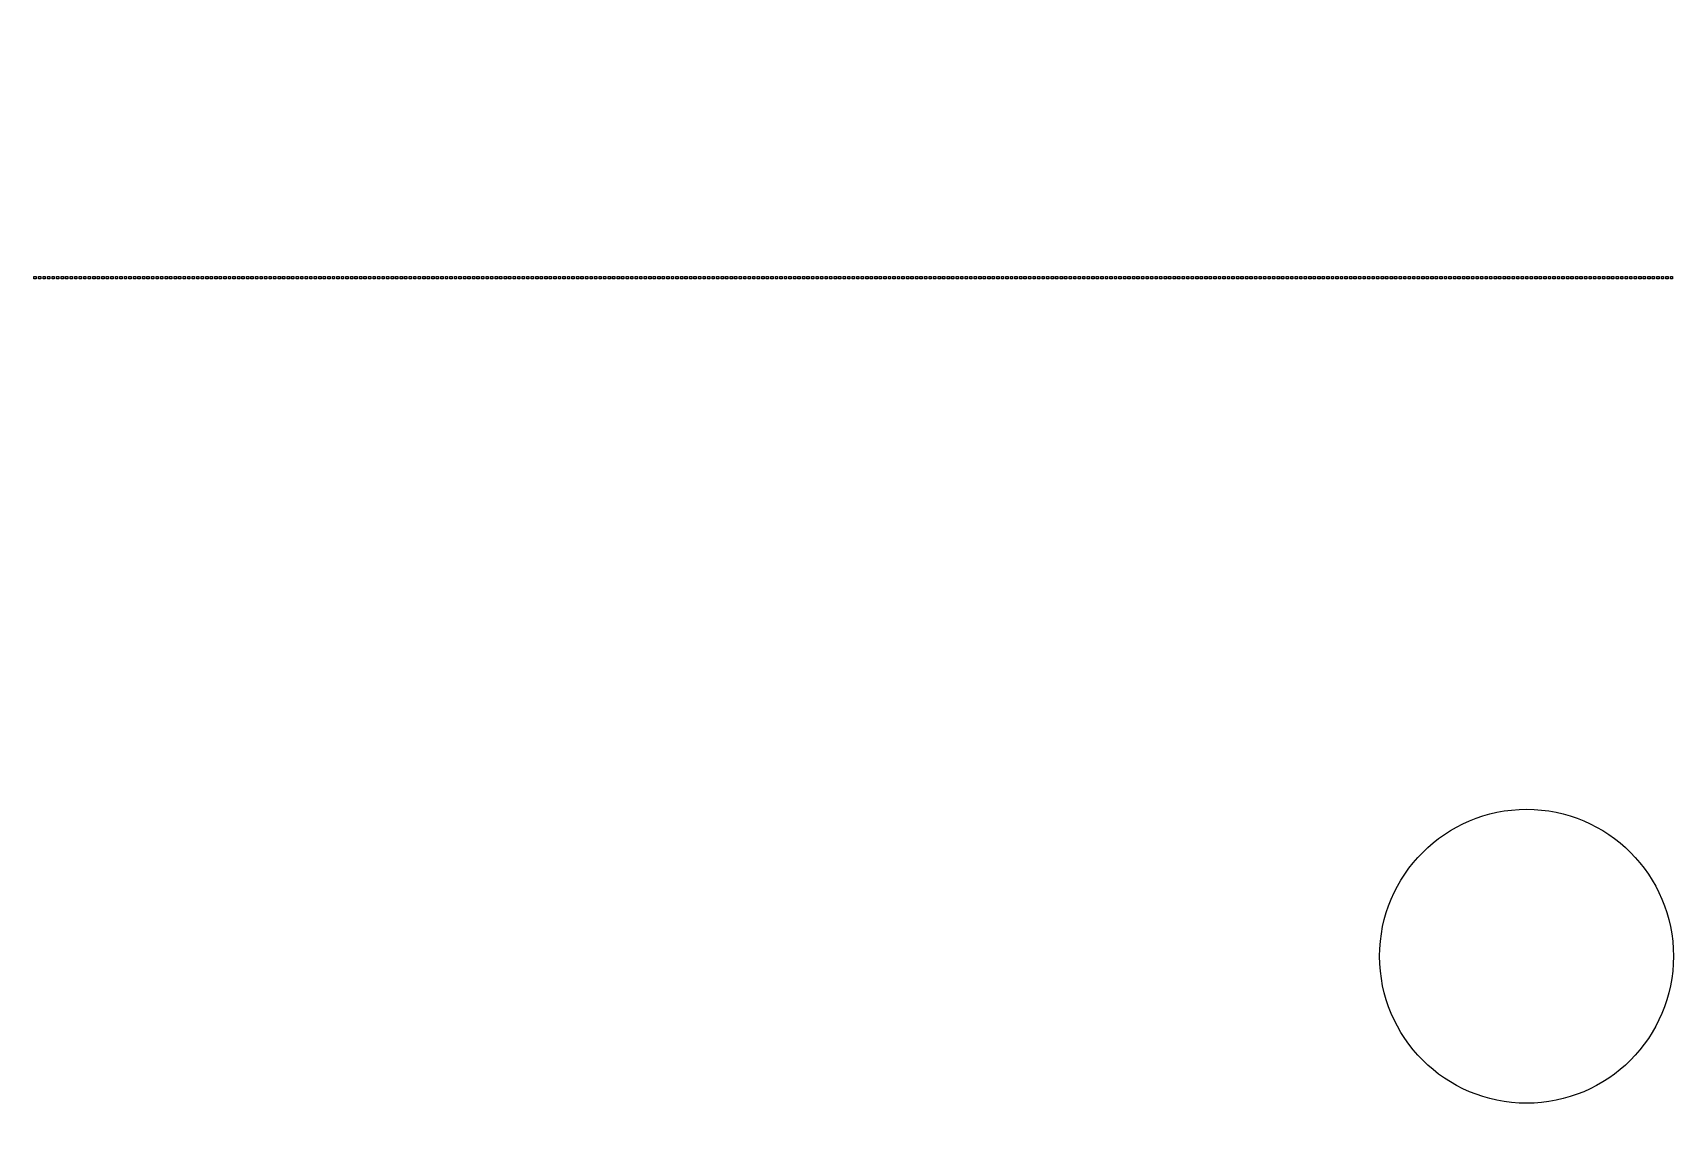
# Model space of a CAD drawing. Header units: inches. Extents: x 734146 to 834146, y 204695 to 304695.
# Drawn here: x 744243 to 746422, y 251508 to 252955 of the extents above; entities that cross this region are included whole.
import ezdxf

# ---------------------------------------------------------------- set-up
doc = ezdxf.new("R2010")
doc.units = ezdxf.units.IN
doc.header["$MEASUREMENT"] = 0

msp = doc.modelspace()

# ---------------------------------------------------------------- linework, layer by layer
for points in [[(744244.7, 252631.7), (744247.7, 252631.7), (744247.7, 252628.7), (744244.7, 252628.7)], [(744250.7, 252631.7), (744253.7, 252631.7), (744253.7, 252628.7), (744250.7, 252628.7)], [(744256.7, 252631.7), (744259.7, 252631.7), (744259.7, 252628.7), (744256.7, 252628.7)], [(744262.7, 252631.7), (744265.7, 252631.7), (744265.7, 252628.7), (744262.7, 252628.7)], [(744268.7, 252631.7), (744271.7, 252631.7), (744271.7, 252628.7), (744268.7, 252628.7)], [(744274.7, 252631.7), (744277.7, 252631.7), (744277.7, 252628.7), (744274.7, 252628.7)], [(744280.7, 252631.7), (744283.7, 252631.7), (744283.7, 252628.7), (744280.7, 252628.7)], [(744286.7, 252631.7), (744289.7, 252631.7), (744289.7, 252628.7), (744286.7, 252628.7)], [(744292.7, 252631.7), (744295.7, 252631.7), (744295.7, 252628.7), (744292.7, 252628.7)], [(744298.7, 252631.7), (744301.7, 252631.7), (744301.7, 252628.7), (744298.7, 252628.7)], [(744304.7, 252631.7), (744307.7, 252631.7), (744307.7, 252628.7), (744304.7, 252628.7)], [(744310.7, 252631.7), (744313.7, 252631.7), (744313.7, 252628.7), (744310.7, 252628.7)], [(744316.7, 252631.7), (744319.7, 252631.7), (744319.7, 252628.7), (744316.7, 252628.7)], [(744322.7, 252631.7), (744325.7, 252631.7), (744325.7, 252628.7), (744322.7, 252628.7)], [(744328.7, 252631.7), (744331.7, 252631.7), (744331.7, 252628.7), (744328.7, 252628.7)], [(744334.7, 252631.7), (744337.7, 252631.7), (744337.7, 252628.7), (744334.7, 252628.7)], [(744340.7, 252631.7), (744343.7, 252631.7), (744343.7, 252628.7), (744340.7, 252628.7)], [(744346.7, 252631.7), (744349.7, 252631.7), (744349.7, 252628.7), (744346.7, 252628.7)], [(744352.7, 252631.7), (744355.7, 252631.7), (744355.7, 252628.7), (744352.7, 252628.7)], [(744358.7, 252631.7), (744361.7, 252631.7), (744361.7, 252628.7), (744358.7, 252628.7)], [(744364.7, 252631.7), (744367.7, 252631.7), (744367.7, 252628.7), (744364.7, 252628.7)], [(744370.7, 252631.7), (744373.7, 252631.7), (744373.7, 252628.7), (744370.7, 252628.7)], [(744376.7, 252631.7), (744379.7, 252631.7), (744379.7, 252628.7), (744376.7, 252628.7)], [(744382.7, 252631.7), (744385.7, 252631.7), (744385.7, 252628.7), (744382.7, 252628.7)], [(744388.7, 252631.7), (744391.7, 252631.7), (744391.7, 252628.7), (744388.7, 252628.7)], [(744394.7, 252631.7), (744397.7, 252631.7), (744397.7, 252628.7), (744394.7, 252628.7)], [(744400.7, 252631.7), (744403.7, 252631.7), (744403.7, 252628.7), (744400.7, 252628.7)], [(744406.7, 252631.7), (744409.7, 252631.7), (744409.7, 252628.7), (744406.7, 252628.7)], [(744412.7, 252631.7), (744415.7, 252631.7), (744415.7, 252628.7), (744412.7, 252628.7)], [(744418.7, 252631.7), (744421.7, 252631.7), (744421.7, 252628.7), (744418.7, 252628.7)], [(744424.7, 252631.7), (744427.7, 252631.7), (744427.7, 252628.7), (744424.7, 252628.7)], [(744430.7, 252631.7), (744433.7, 252631.7), (744433.7, 252628.7), (744430.7, 252628.7)], [(744436.7, 252631.7), (744439.7, 252631.7), (744439.7, 252628.7), (744436.7, 252628.7)], [(744442.7, 252631.7), (744445.7, 252631.7), (744445.7, 252628.7), (744442.7, 252628.7)], [(744448.7, 252631.7), (744451.7, 252631.7), (744451.7, 252628.7), (744448.7, 252628.7)], [(744454.7, 252631.7), (744457.7, 252631.7), (744457.7, 252628.7), (744454.7, 252628.7)], [(744460.7, 252631.7), (744463.7, 252631.7), (744463.7, 252628.7), (744460.7, 252628.7)], [(744466.7, 252631.7), (744469.7, 252631.7), (744469.7, 252628.7), (744466.7, 252628.7)], [(744472.7, 252631.7), (744475.7, 252631.7), (744475.7, 252628.7), (744472.7, 252628.7)], [(744478.7, 252631.7), (744481.7, 252631.7), (744481.7, 252628.7), (744478.7, 252628.7)], [(744484.7, 252631.7), (744487.7, 252631.7), (744487.7, 252628.7), (744484.7, 252628.7)], [(744490.7, 252631.7), (744493.7, 252631.7), (744493.7, 252628.7), (744490.7, 252628.7)], [(744496.7, 252631.7), (744499.7, 252631.7), (744499.7, 252628.7), (744496.7, 252628.7)], [(744502.7, 252631.7), (744505.7, 252631.7), (744505.7, 252628.7), (744502.7, 252628.7)], [(744508.7, 252631.7), (744511.7, 252631.7), (744511.7, 252628.7), (744508.7, 252628.7)], [(744514.7, 252631.7), (744517.7, 252631.7), (744517.7, 252628.7), (744514.7, 252628.7)], [(744520.7, 252631.7), (744523.7, 252631.7), (744523.7, 252628.7), (744520.7, 252628.7)], [(744526.7, 252631.7), (744529.7, 252631.7), (744529.7, 252628.7), (744526.7, 252628.7)], [(744532.7, 252631.7), (744535.7, 252631.7), (744535.7, 252628.7), (744532.7, 252628.7)], [(744538.7, 252631.7), (744541.7, 252631.7), (744541.7, 252628.7), (744538.7, 252628.7)], [(744544.7, 252631.7), (744547.7, 252631.7), (744547.7, 252628.7), (744544.7, 252628.7)], [(744550.7, 252631.7), (744553.7, 252631.7), (744553.7, 252628.7), (744550.7, 252628.7)], [(744556.7, 252631.7), (744559.7, 252631.7), (744559.7, 252628.7), (744556.7, 252628.7)], [(744562.7, 252631.7), (744565.7, 252631.7), (744565.7, 252628.7), (744562.7, 252628.7)], [(744568.7, 252631.7), (744571.7, 252631.7), (744571.7, 252628.7), (744568.7, 252628.7)], [(744574.7, 252631.7), (744577.7, 252631.7), (744577.7, 252628.7), (744574.7, 252628.7)], [(744580.7, 252631.7), (744583.7, 252631.7), (744583.7, 252628.7), (744580.7, 252628.7)], [(744586.7, 252631.7), (744589.7, 252631.7), (744589.7, 252628.7), (744586.7, 252628.7)], [(744592.7, 252631.7), (744595.7, 252631.7), (744595.7, 252628.7), (744592.7, 252628.7)], [(744598.7, 252631.7), (744601.7, 252631.7), (744601.7, 252628.7), (744598.7, 252628.7)], [(744604.7, 252631.7), (744607.7, 252631.7), (744607.7, 252628.7), (744604.7, 252628.7)], [(744610.7, 252631.7), (744613.7, 252631.7), (744613.7, 252628.7), (744610.7, 252628.7)], [(744616.7, 252631.7), (744619.7, 252631.7), (744619.7, 252628.7), (744616.7, 252628.7)], [(744622.7, 252631.7), (744625.7, 252631.7), (744625.7, 252628.7), (744622.7, 252628.7)], [(744628.7, 252631.7), (744631.7, 252631.7), (744631.7, 252628.7), (744628.7, 252628.7)], [(744634.7, 252631.7), (744637.7, 252631.7), (744637.7, 252628.7), (744634.7, 252628.7)], [(744640.7, 252631.7), (744643.7, 252631.7), (744643.7, 252628.7), (744640.7, 252628.7)], [(744646.7, 252631.7), (744649.7, 252631.7), (744649.7, 252628.7), (744646.7, 252628.7)], [(744652.7, 252631.7), (744655.7, 252631.7), (744655.7, 252628.7), (744652.7, 252628.7)], [(744658.7, 252631.7), (744661.7, 252631.7), (744661.7, 252628.7), (744658.7, 252628.7)], [(744664.7, 252631.7), (744667.7, 252631.7), (744667.7, 252628.7), (744664.7, 252628.7)], [(744670.7, 252631.7), (744673.7, 252631.7), (744673.7, 252628.7), (744670.7, 252628.7)], [(744676.7, 252631.7), (744679.7, 252631.7), (744679.7, 252628.7), (744676.7, 252628.7)], [(744682.7, 252631.7), (744685.7, 252631.7), (744685.7, 252628.7), (744682.7, 252628.7)], [(744688.7, 252631.7), (744691.7, 252631.7), (744691.7, 252628.7), (744688.7, 252628.7)], [(744694.7, 252631.7), (744697.7, 252631.7), (744697.7, 252628.7), (744694.7, 252628.7)], [(744700.7, 252631.7), (744703.7, 252631.7), (744703.7, 252628.7), (744700.7, 252628.7)], [(744706.7, 252631.7), (744709.7, 252631.7), (744709.7, 252628.7), (744706.7, 252628.7)], [(744712.7, 252631.7), (744715.7, 252631.7), (744715.7, 252628.7), (744712.7, 252628.7)], [(744718.7, 252631.7), (744721.7, 252631.7), (744721.7, 252628.7), (744718.7, 252628.7)], [(744724.7, 252631.7), (744727.7, 252631.7), (744727.7, 252628.7), (744724.7, 252628.7)], [(744730.7, 252631.7), (744733.7, 252631.7), (744733.7, 252628.7), (744730.7, 252628.7)], [(744736.7, 252631.7), (744739.7, 252631.7), (744739.7, 252628.7), (744736.7, 252628.7)], [(744742.7, 252631.7), (744745.7, 252631.7), (744745.7, 252628.7), (744742.7, 252628.7)], [(744748.7, 252631.7), (744751.7, 252631.7), (744751.7, 252628.7), (744748.7, 252628.7)], [(744754.7, 252631.7), (744757.7, 252631.7), (744757.7, 252628.7), (744754.7, 252628.7)], [(744760.7, 252631.7), (744763.7, 252631.7), (744763.7, 252628.7), (744760.7, 252628.7)], [(744766.7, 252631.7), (744769.7, 252631.7), (744769.7, 252628.7), (744766.7, 252628.7)], [(744772.7, 252631.7), (744775.7, 252631.7), (744775.7, 252628.7), (744772.7, 252628.7)], [(744778.7, 252631.7), (744781.7, 252631.7), (744781.7, 252628.7), (744778.7, 252628.7)], [(744784.7, 252631.7), (744787.7, 252631.7), (744787.7, 252628.7), (744784.7, 252628.7)], [(744790.7, 252631.7), (744793.7, 252631.7), (744793.7, 252628.7), (744790.7, 252628.7)], [(744796.7, 252631.7), (744799.7, 252631.7), (744799.7, 252628.7), (744796.7, 252628.7)], [(744802.7, 252631.7), (744805.7, 252631.7), (744805.7, 252628.7), (744802.7, 252628.7)], [(744808.7, 252631.7), (744811.7, 252631.7), (744811.7, 252628.7), (744808.7, 252628.7)], [(744814.7, 252631.7), (744817.7, 252631.7), (744817.7, 252628.7), (744814.7, 252628.7)], [(744820.7, 252631.7), (744823.7, 252631.7), (744823.7, 252628.7), (744820.7, 252628.7)], [(744826.7, 252631.7), (744829.7, 252631.7), (744829.7, 252628.7), (744826.7, 252628.7)], [(744832.7, 252631.7), (744835.7, 252631.7), (744835.7, 252628.7), (744832.7, 252628.7)], [(744838.7, 252631.7), (744841.7, 252631.7), (744841.7, 252628.7), (744838.7, 252628.7)], [(744844.7, 252631.7), (744847.7, 252631.7), (744847.7, 252628.7), (744844.7, 252628.7)], [(744850.7, 252631.7), (744853.7, 252631.7), (744853.7, 252628.7), (744850.7, 252628.7)], [(744856.7, 252631.7), (744859.7, 252631.7), (744859.7, 252628.7), (744856.7, 252628.7)], [(744862.7, 252631.7), (744865.7, 252631.7), (744865.7, 252628.7), (744862.7, 252628.7)], [(744868.7, 252631.7), (744871.7, 252631.7), (744871.7, 252628.7), (744868.7, 252628.7)], [(744874.7, 252631.7), (744877.7, 252631.7), (744877.7, 252628.7), (744874.7, 252628.7)], [(744880.7, 252631.7), (744883.7, 252631.7), (744883.7, 252628.7), (744880.7, 252628.7)], [(744886.7, 252631.7), (744889.7, 252631.7), (744889.7, 252628.7), (744886.7, 252628.7)], [(744892.7, 252631.7), (744895.7, 252631.7), (744895.7, 252628.7), (744892.7, 252628.7)], [(744898.7, 252631.7), (744901.7, 252631.7), (744901.7, 252628.7), (744898.7, 252628.7)], [(744904.7, 252631.7), (744907.7, 252631.7), (744907.7, 252628.7), (744904.7, 252628.7)], [(744910.7, 252631.7), (744913.7, 252631.7), (744913.7, 252628.7), (744910.7, 252628.7)], [(744916.7, 252631.7), (744919.7, 252631.7), (744919.7, 252628.7), (744916.7, 252628.7)], [(744922.7, 252631.7), (744925.7, 252631.7), (744925.7, 252628.7), (744922.7, 252628.7)], [(744928.7, 252631.7), (744931.7, 252631.7), (744931.7, 252628.7), (744928.7, 252628.7)], [(744934.7, 252631.7), (744937.7, 252631.7), (744937.7, 252628.7), (744934.7, 252628.7)], [(744940.7, 252631.7), (744943.7, 252631.7), (744943.7, 252628.7), (744940.7, 252628.7)], [(744946.7, 252631.7), (744949.7, 252631.7), (744949.7, 252628.7), (744946.7, 252628.7)], [(744952.7, 252631.7), (744955.7, 252631.7), (744955.7, 252628.7), (744952.7, 252628.7)], [(744958.7, 252631.7), (744961.7, 252631.7), (744961.7, 252628.7), (744958.7, 252628.7)], [(744964.7, 252631.7), (744967.7, 252631.7), (744967.7, 252628.7), (744964.7, 252628.7)], [(744970.7, 252631.7), (744973.7, 252631.7), (744973.7, 252628.7), (744970.7, 252628.7)], [(744976.7, 252631.7), (744979.7, 252631.7), (744979.7, 252628.7), (744976.7, 252628.7)], [(744982.7, 252631.7), (744985.7, 252631.7), (744985.7, 252628.7), (744982.7, 252628.7)], [(744988.7, 252631.7), (744991.7, 252631.7), (744991.7, 252628.7), (744988.7, 252628.7)], [(744994.7, 252631.7), (744997.7, 252631.7), (744997.7, 252628.7), (744994.7, 252628.7)], [(745000.7, 252631.7), (745003.7, 252631.7), (745003.7, 252628.7), (745000.7, 252628.7)], [(745006.7, 252631.7), (745009.7, 252631.7), (745009.7, 252628.7), (745006.7, 252628.7)], [(745012.7, 252631.7), (745015.7, 252631.7), (745015.7, 252628.7), (745012.7, 252628.7)], [(745018.7, 252631.7), (745021.7, 252631.7), (745021.7, 252628.7), (745018.7, 252628.7)], [(745024.7, 252631.7), (745027.7, 252631.7), (745027.7, 252628.7), (745024.7, 252628.7)], [(745030.7, 252631.7), (745033.7, 252631.7), (745033.7, 252628.7), (745030.7, 252628.7)], [(745036.7, 252631.7), (745039.7, 252631.7), (745039.7, 252628.7), (745036.7, 252628.7)], [(745042.7, 252631.7), (745045.7, 252631.7), (745045.7, 252628.7), (745042.7, 252628.7)], [(745048.7, 252631.7), (745051.7, 252631.7), (745051.7, 252628.7), (745048.7, 252628.7)], [(745054.7, 252631.7), (745057.7, 252631.7), (745057.7, 252628.7), (745054.7, 252628.7)], [(745060.7, 252631.7), (745063.7, 252631.7), (745063.7, 252628.7), (745060.7, 252628.7)], [(745066.7, 252631.7), (745069.7, 252631.7), (745069.7, 252628.7), (745066.7, 252628.7)], [(745072.7, 252631.7), (745075.7, 252631.7), (745075.7, 252628.7), (745072.7, 252628.7)], [(745078.7, 252631.7), (745081.7, 252631.7), (745081.7, 252628.7), (745078.7, 252628.7)], [(745084.7, 252631.7), (745087.7, 252631.7), (745087.7, 252628.7), (745084.7, 252628.7)], [(745090.7, 252631.7), (745093.7, 252631.7), (745093.7, 252628.7), (745090.7, 252628.7)], [(745096.7, 252631.7), (745099.7, 252631.7), (745099.7, 252628.7), (745096.7, 252628.7)], [(745102.7, 252631.7), (745105.7, 252631.7), (745105.7, 252628.7), (745102.7, 252628.7)], [(745108.7, 252631.7), (745111.7, 252631.7), (745111.7, 252628.7), (745108.7, 252628.7)], [(745114.7, 252631.7), (745117.7, 252631.7), (745117.7, 252628.7), (745114.7, 252628.7)], [(745120.7, 252631.7), (745123.7, 252631.7), (745123.7, 252628.7), (745120.7, 252628.7)], [(745126.7, 252631.7), (745129.7, 252631.7), (745129.7, 252628.7), (745126.7, 252628.7)], [(745132.7, 252631.7), (745135.7, 252631.7), (745135.7, 252628.7), (745132.7, 252628.7)], [(745138.7, 252631.7), (745141.7, 252631.7), (745141.7, 252628.7), (745138.7, 252628.7)], [(745144.7, 252631.7), (745147.7, 252631.7), (745147.7, 252628.7), (745144.7, 252628.7)], [(745150.7, 252631.7), (745153.7, 252631.7), (745153.7, 252628.7), (745150.7, 252628.7)], [(745156.7, 252631.7), (745159.7, 252631.7), (745159.7, 252628.7), (745156.7, 252628.7)], [(745162.7, 252631.7), (745165.7, 252631.7), (745165.7, 252628.7), (745162.7, 252628.7)], [(745168.7, 252631.7), (745171.7, 252631.7), (745171.7, 252628.7), (745168.7, 252628.7)], [(745174.7, 252631.7), (745177.7, 252631.7), (745177.7, 252628.7), (745174.7, 252628.7)], [(745180.7, 252631.7), (745183.7, 252631.7), (745183.7, 252628.7), (745180.7, 252628.7)], [(745186.7, 252631.7), (745189.7, 252631.7), (745189.7, 252628.7), (745186.7, 252628.7)], [(745192.7, 252631.7), (745195.7, 252631.7), (745195.7, 252628.7), (745192.7, 252628.7)], [(745198.7, 252631.7), (745201.7, 252631.7), (745201.7, 252628.7), (745198.7, 252628.7)], [(745204.7, 252631.7), (745207.7, 252631.7), (745207.7, 252628.7), (745204.7, 252628.7)], [(745210.7, 252631.7), (745213.7, 252631.7), (745213.7, 252628.7), (745210.7, 252628.7)], [(745216.7, 252631.7), (745219.7, 252631.7), (745219.7, 252628.7), (745216.7, 252628.7)], [(745222.7, 252631.7), (745225.7, 252631.7), (745225.7, 252628.7), (745222.7, 252628.7)], [(745228.7, 252631.7), (745231.7, 252631.7), (745231.7, 252628.7), (745228.7, 252628.7)], [(745234.7, 252631.7), (745237.7, 252631.7), (745237.7, 252628.7), (745234.7, 252628.7)], [(745240.7, 252631.7), (745243.7, 252631.7), (745243.7, 252628.7), (745240.7, 252628.7)], [(745246.7, 252631.7), (745249.7, 252631.7), (745249.7, 252628.7), (745246.7, 252628.7)], [(745252.7, 252631.7), (745255.7, 252631.7), (745255.7, 252628.7), (745252.7, 252628.7)], [(745258.7, 252631.7), (745261.7, 252631.7), (745261.7, 252628.7), (745258.7, 252628.7)], [(745264.7, 252631.7), (745267.7, 252631.7), (745267.7, 252628.7), (745264.7, 252628.7)], [(745270.7, 252631.7), (745273.7, 252631.7), (745273.7, 252628.7), (745270.7, 252628.7)], [(745276.7, 252631.7), (745279.7, 252631.7), (745279.7, 252628.7), (745276.7, 252628.7)], [(745282.7, 252631.7), (745285.7, 252631.7), (745285.7, 252628.7), (745282.7, 252628.7)], [(745288.7, 252631.7), (745291.7, 252631.7), (745291.7, 252628.7), (745288.7, 252628.7)], [(745294.7, 252631.7), (745297.7, 252631.7), (745297.7, 252628.7), (745294.7, 252628.7)], [(745300.7, 252631.7), (745303.7, 252631.7), (745303.7, 252628.7), (745300.7, 252628.7)], [(745306.7, 252631.7), (745309.7, 252631.7), (745309.7, 252628.7), (745306.7, 252628.7)], [(745312.7, 252631.7), (745315.7, 252631.7), (745315.7, 252628.7), (745312.7, 252628.7)], [(745318.7, 252631.7), (745321.7, 252631.7), (745321.7, 252628.7), (745318.7, 252628.7)], [(745324.7, 252631.7), (745327.7, 252631.7), (745327.7, 252628.7), (745324.7, 252628.7)], [(745330.7, 252631.7), (745333.7, 252631.7), (745333.7, 252628.7), (745330.7, 252628.7)], [(745336.7, 252631.7), (745339.7, 252631.7), (745339.7, 252628.7), (745336.7, 252628.7)], [(745342.7, 252631.7), (745345.7, 252631.7), (745345.7, 252628.7), (745342.7, 252628.7)], [(745348.7, 252631.7), (745351.7, 252631.7), (745351.7, 252628.7), (745348.7, 252628.7)], [(745354.7, 252631.7), (745357.7, 252631.7), (745357.7, 252628.7), (745354.7, 252628.7)], [(745360.7, 252631.7), (745363.7, 252631.7), (745363.7, 252628.7), (745360.7, 252628.7)], [(745366.7, 252631.7), (745369.7, 252631.7), (745369.7, 252628.7), (745366.7, 252628.7)], [(745372.7, 252631.7), (745375.7, 252631.7), (745375.7, 252628.7), (745372.7, 252628.7)], [(745378.7, 252631.7), (745381.7, 252631.7), (745381.7, 252628.7), (745378.7, 252628.7)], [(745384.7, 252631.7), (745387.7, 252631.7), (745387.7, 252628.7), (745384.7, 252628.7)], [(745390.7, 252631.7), (745393.7, 252631.7), (745393.7, 252628.7), (745390.7, 252628.7)], [(745396.7, 252631.7), (745399.7, 252631.7), (745399.7, 252628.7), (745396.7, 252628.7)], [(745402.7, 252631.7), (745405.7, 252631.7), (745405.7, 252628.7), (745402.7, 252628.7)], [(745408.7, 252631.7), (745411.7, 252631.7), (745411.7, 252628.7), (745408.7, 252628.7)], [(745414.7, 252631.7), (745417.7, 252631.7), (745417.7, 252628.7), (745414.7, 252628.7)], [(745420.7, 252631.7), (745423.7, 252631.7), (745423.7, 252628.7), (745420.7, 252628.7)], [(745426.7, 252631.7), (745429.7, 252631.7), (745429.7, 252628.7), (745426.7, 252628.7)], [(745432.7, 252631.7), (745435.7, 252631.7), (745435.7, 252628.7), (745432.7, 252628.7)], [(745438.7, 252631.7), (745441.7, 252631.7), (745441.7, 252628.7), (745438.7, 252628.7)], [(745444.7, 252631.7), (745447.7, 252631.7), (745447.7, 252628.7), (745444.7, 252628.7)], [(745450.7, 252631.7), (745453.7, 252631.7), (745453.7, 252628.7), (745450.7, 252628.7)], [(745456.7, 252631.7), (745459.7, 252631.7), (745459.7, 252628.7), (745456.7, 252628.7)], [(745462.7, 252631.7), (745465.7, 252631.7), (745465.7, 252628.7), (745462.7, 252628.7)], [(745468.7, 252631.7), (745471.7, 252631.7), (745471.7, 252628.7), (745468.7, 252628.7)], [(745474.7, 252631.7), (745477.7, 252631.7), (745477.7, 252628.7), (745474.7, 252628.7)], [(745480.7, 252631.7), (745483.7, 252631.7), (745483.7, 252628.7), (745480.7, 252628.7)], [(745486.7, 252631.7), (745489.7, 252631.7), (745489.7, 252628.7), (745486.7, 252628.7)], [(745492.7, 252631.7), (745495.7, 252631.7), (745495.7, 252628.7), (745492.7, 252628.7)], [(745498.7, 252631.7), (745501.7, 252631.7), (745501.7, 252628.7), (745498.7, 252628.7)], [(745504.7, 252631.7), (745507.7, 252631.7), (745507.7, 252628.7), (745504.7, 252628.7)], [(745510.7, 252631.7), (745513.7, 252631.7), (745513.7, 252628.7), (745510.7, 252628.7)], [(745516.7, 252631.7), (745519.7, 252631.7), (745519.7, 252628.7), (745516.7, 252628.7)], [(745522.7, 252631.7), (745525.7, 252631.7), (745525.7, 252628.7), (745522.7, 252628.7)], [(745528.7, 252631.7), (745531.7, 252631.7), (745531.7, 252628.7), (745528.7, 252628.7)], [(745534.7, 252631.7), (745537.7, 252631.7), (745537.7, 252628.7), (745534.7, 252628.7)], [(745540.7, 252631.7), (745543.7, 252631.7), (745543.7, 252628.7), (745540.7, 252628.7)], [(745546.7, 252631.7), (745549.7, 252631.7), (745549.7, 252628.7), (745546.7, 252628.7)], [(745552.7, 252631.7), (745555.7, 252631.7), (745555.7, 252628.7), (745552.7, 252628.7)], [(745558.7, 252631.7), (745561.7, 252631.7), (745561.7, 252628.7), (745558.7, 252628.7)], [(745564.7, 252631.7), (745567.7, 252631.7), (745567.7, 252628.7), (745564.7, 252628.7)], [(745570.7, 252631.7), (745573.7, 252631.7), (745573.7, 252628.7), (745570.7, 252628.7)], [(745576.7, 252631.7), (745579.7, 252631.7), (745579.7, 252628.7), (745576.7, 252628.7)], [(745582.7, 252631.7), (745585.7, 252631.7), (745585.7, 252628.7), (745582.7, 252628.7)], [(745588.7, 252631.7), (745591.7, 252631.7), (745591.7, 252628.7), (745588.7, 252628.7)], [(745594.7, 252631.7), (745597.7, 252631.7), (745597.7, 252628.7), (745594.7, 252628.7)], [(745600.7, 252631.7), (745603.7, 252631.7), (745603.7, 252628.7), (745600.7, 252628.7)], [(745606.7, 252631.7), (745609.7, 252631.7), (745609.7, 252628.7), (745606.7, 252628.7)], [(745612.7, 252631.7), (745615.7, 252631.7), (745615.7, 252628.7), (745612.7, 252628.7)], [(745618.7, 252631.7), (745621.7, 252631.7), (745621.7, 252628.7), (745618.7, 252628.7)], [(745624.7, 252631.7), (745627.7, 252631.7), (745627.7, 252628.7), (745624.7, 252628.7)], [(745630.7, 252631.7), (745633.7, 252631.7), (745633.7, 252628.7), (745630.7, 252628.7)], [(745636.7, 252631.7), (745639.7, 252631.7), (745639.7, 252628.7), (745636.7, 252628.7)], [(745642.7, 252631.7), (745645.7, 252631.7), (745645.7, 252628.7), (745642.7, 252628.7)], [(745648.7, 252631.7), (745651.7, 252631.7), (745651.7, 252628.7), (745648.7, 252628.7)], [(745654.7, 252631.7), (745657.7, 252631.7), (745657.7, 252628.7), (745654.7, 252628.7)], [(745660.7, 252631.7), (745663.7, 252631.7), (745663.7, 252628.7), (745660.7, 252628.7)], [(745666.7, 252631.7), (745669.7, 252631.7), (745669.7, 252628.7), (745666.7, 252628.7)], [(745672.7, 252631.7), (745675.7, 252631.7), (745675.7, 252628.7), (745672.7, 252628.7)], [(745678.7, 252631.7), (745681.7, 252631.7), (745681.7, 252628.7), (745678.7, 252628.7)], [(745684.7, 252631.7), (745687.7, 252631.7), (745687.7, 252628.7), (745684.7, 252628.7)], [(745690.7, 252631.7), (745693.7, 252631.7), (745693.7, 252628.7), (745690.7, 252628.7)], [(745696.7, 252631.7), (745699.7, 252631.7), (745699.7, 252628.7), (745696.7, 252628.7)], [(745702.7, 252631.7), (745705.7, 252631.7), (745705.7, 252628.7), (745702.7, 252628.7)], [(745708.7, 252631.7), (745711.7, 252631.7), (745711.7, 252628.7), (745708.7, 252628.7)], [(745714.7, 252631.7), (745717.7, 252631.7), (745717.7, 252628.7), (745714.7, 252628.7)], [(745720.7, 252631.7), (745723.7, 252631.7), (745723.7, 252628.7), (745720.7, 252628.7)], [(745726.7, 252631.7), (745729.7, 252631.7), (745729.7, 252628.7), (745726.7, 252628.7)], [(745732.7, 252631.7), (745735.7, 252631.7), (745735.7, 252628.7), (745732.7, 252628.7)], [(745738.7, 252631.7), (745741.7, 252631.7), (745741.7, 252628.7), (745738.7, 252628.7)], [(745744.7, 252631.7), (745747.7, 252631.7), (745747.7, 252628.7), (745744.7, 252628.7)], [(745750.7, 252631.7), (745753.7, 252631.7), (745753.7, 252628.7), (745750.7, 252628.7)], [(745756.7, 252631.7), (745759.7, 252631.7), (745759.7, 252628.7), (745756.7, 252628.7)], [(745762.7, 252631.7), (745765.7, 252631.7), (745765.7, 252628.7), (745762.7, 252628.7)], [(745768.7, 252631.7), (745771.7, 252631.7), (745771.7, 252628.7), (745768.7, 252628.7)], [(745774.7, 252631.7), (745777.7, 252631.7), (745777.7, 252628.7), (745774.7, 252628.7)], [(745780.7, 252631.7), (745783.7, 252631.7), (745783.7, 252628.7), (745780.7, 252628.7)], [(745786.7, 252631.7), (745789.7, 252631.7), (745789.7, 252628.7), (745786.7, 252628.7)], [(745792.7, 252631.7), (745795.7, 252631.7), (745795.7, 252628.7), (745792.7, 252628.7)], [(745798.7, 252631.7), (745801.7, 252631.7), (745801.7, 252628.7), (745798.7, 252628.7)], [(745804.7, 252631.7), (745807.7, 252631.7), (745807.7, 252628.7), (745804.7, 252628.7)], [(745810.7, 252631.7), (745813.7, 252631.7), (745813.7, 252628.7), (745810.7, 252628.7)], [(745816.7, 252631.7), (745819.7, 252631.7), (745819.7, 252628.7), (745816.7, 252628.7)], [(745822.7, 252631.7), (745825.7, 252631.7), (745825.7, 252628.7), (745822.7, 252628.7)], [(745828.7, 252631.7), (745831.7, 252631.7), (745831.7, 252628.7), (745828.7, 252628.7)], [(745834.7, 252631.7), (745837.7, 252631.7), (745837.7, 252628.7), (745834.7, 252628.7)], [(745840.7, 252631.7), (745843.7, 252631.7), (745843.7, 252628.7), (745840.7, 252628.7)], [(745846.7, 252631.7), (745849.7, 252631.7), (745849.7, 252628.7), (745846.7, 252628.7)], [(745852.7, 252631.7), (745855.7, 252631.7), (745855.7, 252628.7), (745852.7, 252628.7)], [(745858.7, 252631.7), (745861.7, 252631.7), (745861.7, 252628.7), (745858.7, 252628.7)], [(745864.7, 252631.7), (745867.7, 252631.7), (745867.7, 252628.7), (745864.7, 252628.7)], [(745870.7, 252631.7), (745873.7, 252631.7), (745873.7, 252628.7), (745870.7, 252628.7)], [(745876.7, 252631.7), (745879.7, 252631.7), (745879.7, 252628.7), (745876.7, 252628.7)], [(745882.7, 252631.7), (745885.7, 252631.7), (745885.7, 252628.7), (745882.7, 252628.7)], [(745888.7, 252631.7), (745891.7, 252631.7), (745891.7, 252628.7), (745888.7, 252628.7)], [(745894.7, 252631.7), (745897.7, 252631.7), (745897.7, 252628.7), (745894.7, 252628.7)], [(745900.7, 252631.7), (745903.7, 252631.7), (745903.7, 252628.7), (745900.7, 252628.7)], [(745906.7, 252631.7), (745909.7, 252631.7), (745909.7, 252628.7), (745906.7, 252628.7)], [(745912.7, 252631.7), (745915.7, 252631.7), (745915.7, 252628.7), (745912.7, 252628.7)], [(745918.7, 252631.7), (745921.7, 252631.7), (745921.7, 252628.7), (745918.7, 252628.7)], [(745924.7, 252631.7), (745927.7, 252631.7), (745927.7, 252628.7), (745924.7, 252628.7)], [(745930.7, 252631.7), (745933.7, 252631.7), (745933.7, 252628.7), (745930.7, 252628.7)], [(745936.7, 252631.7), (745939.7, 252631.7), (745939.7, 252628.7), (745936.7, 252628.7)], [(745942.7, 252631.7), (745945.7, 252631.7), (745945.7, 252628.7), (745942.7, 252628.7)], [(745948.7, 252631.7), (745951.7, 252631.7), (745951.7, 252628.7), (745948.7, 252628.7)], [(745954.7, 252631.7), (745957.7, 252631.7), (745957.7, 252628.7), (745954.7, 252628.7)], [(745960.7, 252631.7), (745963.7, 252631.7), (745963.7, 252628.7), (745960.7, 252628.7)], [(745966.7, 252631.7), (745969.7, 252631.7), (745969.7, 252628.7), (745966.7, 252628.7)], [(745972.7, 252631.7), (745975.7, 252631.7), (745975.7, 252628.7), (745972.7, 252628.7)], [(745978.7, 252631.7), (745981.7, 252631.7), (745981.7, 252628.7), (745978.7, 252628.7)], [(745984.7, 252631.7), (745987.7, 252631.7), (745987.7, 252628.7), (745984.7, 252628.7)], [(745990.7, 252631.7), (745993.7, 252631.7), (745993.7, 252628.7), (745990.7, 252628.7)], [(745996.7, 252631.7), (745999.7, 252631.7), (745999.7, 252628.7), (745996.7, 252628.7)], [(746002.7, 252631.7), (746005.7, 252631.7), (746005.7, 252628.7), (746002.7, 252628.7)], [(746008.7, 252631.7), (746011.7, 252631.7), (746011.7, 252628.7), (746008.7, 252628.7)], [(746014.7, 252631.7), (746017.7, 252631.7), (746017.7, 252628.7), (746014.7, 252628.7)], [(746020.7, 252631.7), (746023.7, 252631.7), (746023.7, 252628.7), (746020.7, 252628.7)], [(746026.7, 252631.7), (746029.7, 252631.7), (746029.7, 252628.7), (746026.7, 252628.7)], [(746032.7, 252631.7), (746035.7, 252631.7), (746035.7, 252628.7), (746032.7, 252628.7)], [(746038.7, 252631.7), (746041.7, 252631.7), (746041.7, 252628.7), (746038.7, 252628.7)], [(746044.7, 252631.7), (746047.7, 252631.7), (746047.7, 252628.7), (746044.7, 252628.7)], [(746050.7, 252631.7), (746053.7, 252631.7), (746053.7, 252628.7), (746050.7, 252628.7)], [(746056.7, 252631.7), (746059.7, 252631.7), (746059.7, 252628.7), (746056.7, 252628.7)], [(746062.7, 252631.7), (746065.7, 252631.7), (746065.7, 252628.7), (746062.7, 252628.7)], [(746068.7, 252631.7), (746071.7, 252631.7), (746071.7, 252628.7), (746068.7, 252628.7)], [(746074.7, 252631.7), (746077.7, 252631.7), (746077.7, 252628.7), (746074.7, 252628.7)], [(746080.7, 252631.7), (746083.7, 252631.7), (746083.7, 252628.7), (746080.7, 252628.7)], [(746086.7, 252631.7), (746089.7, 252631.7), (746089.7, 252628.7), (746086.7, 252628.7)], [(746092.7, 252631.7), (746095.7, 252631.7), (746095.7, 252628.7), (746092.7, 252628.7)], [(746098.7, 252631.7), (746101.7, 252631.7), (746101.7, 252628.7), (746098.7, 252628.7)], [(746104.7, 252631.7), (746107.7, 252631.7), (746107.7, 252628.7), (746104.7, 252628.7)], [(746110.7, 252631.7), (746113.7, 252631.7), (746113.7, 252628.7), (746110.7, 252628.7)], [(746116.7, 252631.7), (746119.7, 252631.7), (746119.7, 252628.7), (746116.7, 252628.7)], [(746122.7, 252631.7), (746125.7, 252631.7), (746125.7, 252628.7), (746122.7, 252628.7)], [(746128.7, 252631.7), (746131.7, 252631.7), (746131.7, 252628.7), (746128.7, 252628.7)], [(746134.7, 252631.7), (746137.7, 252631.7), (746137.7, 252628.7), (746134.7, 252628.7)], [(746140.7, 252631.7), (746143.7, 252631.7), (746143.7, 252628.7), (746140.7, 252628.7)], [(746146.7, 252631.7), (746149.7, 252631.7), (746149.7, 252628.7), (746146.7, 252628.7)], [(746152.7, 252631.7), (746155.7, 252631.7), (746155.7, 252628.7), (746152.7, 252628.7)], [(746158.7, 252631.7), (746161.7, 252631.7), (746161.7, 252628.7), (746158.7, 252628.7)], [(746164.7, 252631.7), (746167.7, 252631.7), (746167.7, 252628.7), (746164.7, 252628.7)], [(746170.7, 252631.7), (746173.7, 252631.7), (746173.7, 252628.7), (746170.7, 252628.7)], [(746176.7, 252631.7), (746179.7, 252631.7), (746179.7, 252628.7), (746176.7, 252628.7)], [(746182.7, 252631.7), (746185.7, 252631.7), (746185.7, 252628.7), (746182.7, 252628.7)], [(746188.7, 252631.7), (746191.7, 252631.7), (746191.7, 252628.7), (746188.7, 252628.7)], [(746194.7, 252631.7), (746197.7, 252631.7), (746197.7, 252628.7), (746194.7, 252628.7)], [(746200.7, 252631.7), (746203.7, 252631.7), (746203.7, 252628.7), (746200.7, 252628.7)], [(746206.7, 252631.7), (746209.7, 252631.7), (746209.7, 252628.7), (746206.7, 252628.7)], [(746212.7, 252631.7), (746215.7, 252631.7), (746215.7, 252628.7), (746212.7, 252628.7)], [(746218.7, 252631.7), (746221.7, 252631.7), (746221.7, 252628.7), (746218.7, 252628.7)], [(746224.7, 252631.7), (746227.7, 252631.7), (746227.7, 252628.7), (746224.7, 252628.7)], [(746230.7, 252631.7), (746233.7, 252631.7), (746233.7, 252628.7), (746230.7, 252628.7)], [(746236.7, 252631.7), (746239.7, 252631.7), (746239.7, 252628.7), (746236.7, 252628.7)], [(746242.7, 252631.7), (746245.7, 252631.7), (746245.7, 252628.7), (746242.7, 252628.7)], [(746248.7, 252631.7), (746251.7, 252631.7), (746251.7, 252628.7), (746248.7, 252628.7)], [(746254.7, 252631.7), (746257.7, 252631.7), (746257.7, 252628.7), (746254.7, 252628.7)], [(746260.7, 252631.7), (746263.7, 252631.7), (746263.7, 252628.7), (746260.7, 252628.7)], [(746266.7, 252631.7), (746269.7, 252631.7), (746269.7, 252628.7), (746266.7, 252628.7)], [(746272.7, 252631.7), (746275.7, 252631.7), (746275.7, 252628.7), (746272.7, 252628.7)], [(746278.7, 252631.7), (746281.7, 252631.7), (746281.7, 252628.7), (746278.7, 252628.7)], [(746284.7, 252631.7), (746287.7, 252631.7), (746287.7, 252628.7), (746284.7, 252628.7)], [(746290.7, 252631.7), (746293.7, 252631.7), (746293.7, 252628.7), (746290.7, 252628.7)], [(746296.7, 252631.7), (746299.7, 252631.7), (746299.7, 252628.7), (746296.7, 252628.7)], [(746302.7, 252631.7), (746305.7, 252631.7), (746305.7, 252628.7), (746302.7, 252628.7)], [(746308.7, 252631.7), (746311.7, 252631.7), (746311.7, 252628.7), (746308.7, 252628.7)], [(746314.7, 252631.7), (746317.7, 252631.7), (746317.7, 252628.7), (746314.7, 252628.7)], [(746320.7, 252631.7), (746323.7, 252631.7), (746323.7, 252628.7), (746320.7, 252628.7)], [(746326.7, 252631.7), (746329.7, 252631.7), (746329.7, 252628.7), (746326.7, 252628.7)], [(746332.7, 252631.7), (746335.7, 252631.7), (746335.7, 252628.7), (746332.7, 252628.7)], [(746338.7, 252631.7), (746341.7, 252631.7), (746341.7, 252628.7), (746338.7, 252628.7)], [(746344.7, 252631.7), (746347.7, 252631.7), (746347.7, 252628.7), (746344.7, 252628.7)], [(746350.7, 252631.7), (746353.7, 252631.7), (746353.7, 252628.7), (746350.7, 252628.7)], [(746356.7, 252631.7), (746359.7, 252631.7), (746359.7, 252628.7), (746356.7, 252628.7)], [(746362.7, 252631.7), (746365.7, 252631.7), (746365.7, 252628.7), (746362.7, 252628.7)], [(746368.7, 252631.7), (746371.7, 252631.7), (746371.7, 252628.7), (746368.7, 252628.7)], [(746374.7, 252631.7), (746377.7, 252631.7), (746377.7, 252628.7), (746374.7, 252628.7)], [(746380.7, 252631.7), (746383.7, 252631.7), (746383.7, 252628.7), (746380.7, 252628.7)], [(746386.7, 252631.7), (746389.7, 252631.7), (746389.7, 252628.7), (746386.7, 252628.7)], [(746392.7, 252631.7), (746395.7, 252631.7), (746395.7, 252628.7), (746392.7, 252628.7)], [(746398.7, 252631.7), (746401.7, 252631.7), (746401.7, 252628.7), (746398.7, 252628.7)], [(746404.7, 252631.7), (746407.7, 252631.7), (746407.7, 252628.7), (746404.7, 252628.7)], [(746410.7, 252631.7), (746413.7, 252631.7), (746413.7, 252628.7), (746410.7, 252628.7)], [(746416.7, 252631.7), (746419.7, 252631.7), (746419.7, 252628.7), (746416.7, 252628.7)]]:
    msp.add_lwpolyline(points, close=True)
for centre, radius in [((784146.5, 254695.1), 50000), ((746225.8, 251729.7), 195)]:
    msp.add_circle(centre, radius)

doc.saveas('drawing.dxf')
